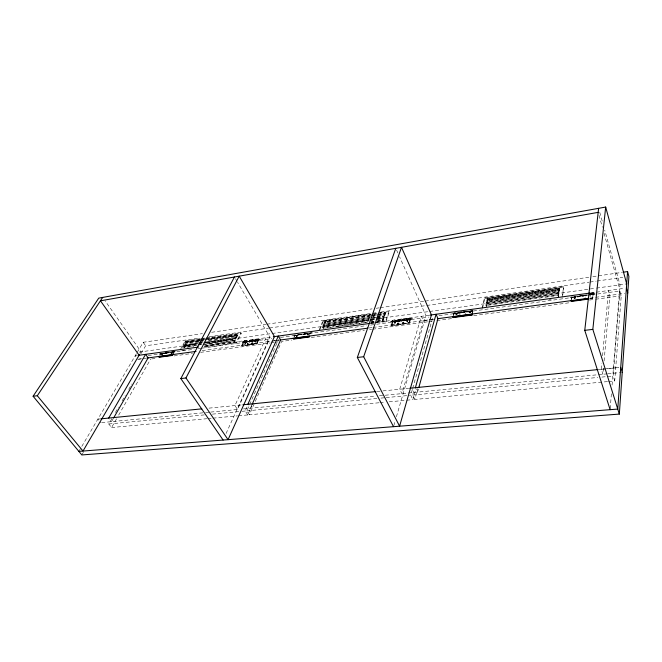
<?xml version="1.0" encoding="UTF-8"?>
<svg xmlns="http://www.w3.org/2000/svg" width="662" height="662" viewBox="0 0 662 662"><rect width="100%" height="100%" fill="white"/><g stroke="black" fill="none" stroke-linecap="round" stroke-linejoin="round"><path stroke-width="0.5" stroke-dasharray="3.31 2.48" d="M244.7 343.206C246.984 341.427 243.773 344.877 245.751 342.593M166.476 352.498L166.435 353.086L169.199 352.705M247.075 344.008C249.301 342.204 246.247 345.721 248.134 343.388M251.527 343.404C253.844 341.633 250.608 345.109 252.578 342.784M255.06 341.791C257.386 340.028 254.15 343.495 256.12 341.178M469.399 311.123L469.217 311.628L469.027 311.107M461.53 312.108L461.613 312.82L457.624 313.358L457.425 312.803M296.195 336.188C298.603 334.376 295.252 337.918 297.279 335.551M470.277 312.787L469.399 312.745M470.31 312.704L469.615 311.703L469.093 312.82M592.97 293.506L593.64 292.844L594.981 293.192M588.733 294.764L593.177 294.176L593.193 293.316M469.06 312.092L469.929 311.752M307.218 334.682C307.896 331.96 309.08 335.684 307.251 334.351M410.076 318.571L410.44 319.456L392.574 321.889L391.383 325.53L409.058 323.139L410.068 318.927M410.167 318.827C411.301 316.436 409.77 324.984 409.224 323.495L391.556 325.878L391.217 325.174L392.409 321.542C394.775 320.367 398.69 321.451 399.931 320.673M412.352 318.745L410.332 319.374M580.111 295.757C580.4 296.89 575.907 297.66 575.808 296.162L574.111 296.394M403.05 320.259L403.199 319.216L403.241 320.11M399.327 320.3C399.534 318.943 403.249 318.364 403.216 319.862M457.103 314.5L456.408 313.507L455.895 314.615M395.959 320.516C398.094 322.262 392.64 317.611 392.483 321.525M396.042 320.756C397.688 320.946 392.243 323.908 392.955 321.053M399.591 321.161L396.306 321.608L395.884 320.507M455.853 313.978L456.714 313.556M172.145 353.343L171.706 352.515L168.628 352.589L170.771 352.498M392.889 321.285L392.657 320.88L392.798 322.08M172.161 352.813L171.789 353.343M171.748 352.548L171.044 353.359L171.466 352.515M608.568 381.511L614.717 380.94L621.246 295.79L619.88 290.949L590.247 295.012M610.215 408.653L611.506 392.276M612.069 385.11L620.004 284.809L604.737 230.177M614.717 380.94L613.194 375.999L619.88 290.949M162.802 354.187C161.967 352.631 161.255 355.593 162.19 354.625M603.454 368.113L602.9 374.262L601.336 369.297L601.899 363.157M604.092 360.939L609.967 295.368L608.552 290.502L602.552 355.999M161.71 354.633L162.173 354.236M589.668 298.951L592.73 298.537L593.235 293.514M304.255 333.896L304.752 333.623M298.264 334.972L298.471 334.484M575.667 296.559L575.791 296.99L575.584 296.195M407.792 321.219L406.915 321.492L407.866 320.714L407.006 320.276L406.509 321.136L406.965 321.55M406.576 320.631L407.453 320.358M571.182 299.663L571.571 296.742M571.438 299.083C570.04 295.409 575.46 298.62 575.957 296.353M571.579 299.389L571.852 297.321M394.171 322.824L394.991 321.955L395.52 322.402L395.14 323.205L394.188 322.7L395.421 322.212M403.845 322.99L402.968 323.263L403.919 322.485L403.059 322.046L402.562 322.907L403.017 323.313M397.266 323.627C399.831 321.815 396.157 325.282 398.516 323.006M402.628 322.402L403.506 322.129M258.37 339.68L258.743 340.185L243.575 342.304L241.936 345.713L256.773 343.71L258.246 339.78M260.191 339.548L258.453 339.449M255.193 340.103L255.474 339.565L255.582 341.004L252.429 341.435L252.106 340.45M255.855 340.334L255.209 340.334M252.222 340.516L252.239 340.061L252.785 340.318M252.23 340.624L252.834 340.409M398.549 323.701L397.73 324.032M398.623 323.205L397.365 323.817M562.104 297.205L563.643 286.514L484.443 297.85L482.035 308.235M562.783 295.07L563.643 286.514M246.794 341.575L246.976 341.435M249.839 341.385L249.45 341.004M252.503 340.011L246.413 340.814L246.198 341.427L246.521 342.246L249.657 341.815L249.93 341.145M243.583 341.716L243.997 342.146M246.926 341.22L246.413 341.071L246.719 341.84M395.52 322.402L394.271 323.015M243.997 342.039C242.292 343.379 241.133 341.145 243.757 341.369M558.14 296.427L559.324 288.425L487.96 298.587L486.181 306.39M558.397 297.213L559.324 288.425M469.068 311.19L469.159 311.785L465.353 311.992M469.308 311.157L468.977 311.661L465.295 312.025M461.439 312.025L457.756 312.762L457.624 313.358M458.096 312.845L457.657 312.77M161.47 353.367L161.123 353.814L160.618 353.359L159.691 354.998M584.43 295.475C583.404 297.164 578.927 295.517 580.367 295.823M410.175 318.728L411.028 318.207L412.409 318.836M410.514 319.316L410.514 318.861M406.617 319.192L406.658 318.745L410.283 318.248M403.406 319.713C403.688 319.978 399.947 322.907 399.931 320.441M399.74 320.863L399.459 319.738L396.166 320.185M395.835 320.673L396.099 320.201L396.381 320.681M486.702 306.158L487.96 298.587M482.557 308.037L484.733 298.587L484.443 297.85M471.749 314.276L472.693 310.321M472.13 313.714L472.66 310.528L473.562 310.975L474.662 310.329M468.977 311.661L468.688 311.066M469.159 311.785L473.073 311.09L473.082 310.271M465.138 312.332L461.464 312.414M308.467 334.285L307.375 334.922M308.418 334.757L307.714 335.104M461.613 312.82L461.836 311.968M461.522 311.984C461.737 313.846 460.462 310.478 459.354 312.191M461.224 312.481L461.191 311.926M457.467 312.994L454.173 313.689L453.834 312.721M453.321 314.971L453.809 313.109L455.679 312.853M453.478 315.344L453.975 313.44M453.652 315.625L454.248 312.853M297.428 335.791L296.353 336.428M418.376 389.14L417.548 392.119L415.827 388.569M607.542 381.602L414.817 399.459L417.838 388.611M406.691 400.212L412.865 399.641L415.901 388.801M414.817 399.459L412.666 395.082L414.338 389.173M412.385 389.364L410.705 395.264L412.865 399.641M412.666 388.379L433.064 316.527M393.807 425.666L395.255 420.709M396.414 416.746L425.947 315.658L399.542 256.715M423.341 320.607L401.917 393.625L399.724 389.239L421.388 316.287L423.341 320.607L430.168 319.688M304.735 333.731L304.47 334.178M301.698 334.277L297.925 334.682M295.442 335.137L294.863 335.096M409.224 323.495L408.893 322.783L410.026 319.117L406.418 319.994L406.534 319.001L406.716 320.176L399.6 320.631M590.032 296.477L589.974 295.864M256.252 341.41L255.193 342.031M403.141 319.647L403.05 320.83L406.807 320.317L406.518 319.415M406.807 320.317L410.2 319.44M252.71 343.024L251.651 343.644M248.233 344.083L247.555 344.422M248.258 343.628L247.207 344.248M399.36 320.962L399.244 320.449M399.798 320.019L399.749 321.277L396.017 321.79L395.95 320.863M399.749 321.277L399.691 320.797M573.929 297.966C578.596 295.467 571.803 301.284 574.997 297.172M245.883 342.833L244.832 343.446M391.556 325.878L392.806 322.046M386.037 321.575L389.38 311.57L389.049 310.875L385.698 320.88L386.037 321.575L374.775 323.13M255.391 339.978L255.582 340.616L255.391 339.796M376.926 321.633L383.008 320.789L385.541 313.3L385.21 312.605L380.17 313.325M252.867 340.839L252.603 341.278L252.28 340.847M383.008 320.789L382.669 320.094L385.21 312.605M249.723 341.269C248.655 338.241 252.594 344.381 246.347 341.898M454.058 313.358L452.94 313.606M323.561 328.153L326.118 321.757L325.762 321.095L322.833 328.402L367.46 322.212M174.768 351.688L171.756 352.35M319.134 330.073L323.064 320.342L323.42 321.004L319.845 329.858M161.255 353.467L160.982 353.549M309.022 336.296L310.106 333.665M307.284 333.574L307.83 333.714M307.665 333.88L307.805 333.441L304.305 334.343L304.131 333.615M304.123 334.012L307.549 333.756M304.305 334.343L304.859 333.516M312.257 332.638L297.842 334.873L304.388 334.194M468.977 312.497L470.277 311.984M470.401 312.298L469.937 312.778M295.161 335.444L297.13 335.187M293.978 336.685L294.731 334.947M294.168 337.016L294.929 335.237M455.779 314.293L457.07 313.788M378.929 402.777L249.375 414.776L281.64 341.443L291.868 340.069M251.659 405.442L250.426 408.247L248.895 405.872M238.552 415.786L247.762 414.933L251.916 405.533M249.375 414.776L246.835 410.862L278.561 339.449M247.762 414.933L245.221 411.011L247.729 405.376M268.358 341.6L237.517 409.497L234.944 405.566L266.066 337.711L268.358 341.6L272.446 341.046M226.073 433.502L269.881 337.19L237.584 282.285M392.367 322.088L392.88 321.699M252.975 340.467C251.022 343.098 246.256 339.937 243.384 341.989L241.738 345.399L242.127 346.036L256.964 344.033L256.575 343.396L258.18 339.962L255.011 340.392C256.591 342.163 255.507 338.067 255.193 340.218M256.964 344.033L258.875 339.49L255.565 339.548M255.011 340.392L252.23 340.773L252.884 340.624M255.201 340.715L255.077 340.21M249.293 341.493L249.152 341.062M246.322 341.584L246.835 341.849M242.127 346.036L244.038 341.84M406.518 321.02L407.767 320.524M407.85 320.838L406.609 321.335M403.903 322.601L402.662 323.097M402.579 322.783L403.82 322.286M204.674 346.631L236.284 342.279L240.877 332.878L241.258 333.507L236.673 342.899L204.045 347.385M237.815 335.08L234.356 342.113L233.967 341.493L237.426 334.451L237.815 335.08L208.125 339.292M184.864 347.351L187.652 342.196L199.941 340.45M183.995 347.608L187.255 341.592L237.426 334.451M180.196 349.999L185.178 340.847L200.371 338.671M182.406 347.269L185.575 341.443L200.098 339.292M172.343 355.13L174.106 351.671M174.462 351.994L173.014 352.316M173.047 353.177L173.957 351.53M165.98 352.92L165.839 352.515L166.617 353.012M163.307 353.318L166.41 353.086M159.898 355.295L160.841 353.624L168.984 352.523M161.123 353.781L163.961 353.376M111.87 418.657L108.8 423.994L111.572 427.544L116.653 418.649M118.68 415.091L150.663 359.061M113.02 419.005L111.489 421.661L109.818 419.509M115.445 412.434L118.515 407.105M122.098 400.882L125.168 395.545M128.751 389.322L131.821 383.985M140.054 353.582L141.089 351.812L105.076 300.796M81.823 454.943L83.354 452.328M141.188 353.4L145.623 345.796L199.891 338.009M78.869 451.376L136.686 353.235M137.208 352.416L143.174 342.287L202.448 333.631M252.685 341.046L252.429 340.202M573.971 297.834L575.328 297.42M575.468 297.892L574.111 298.297M169.356 352.548L168.918 352.54M163.87 353.301L163.406 353.384M457.69 312.952L453.983 313.151M171.524 353.351L172.178 353.202M243.897 342.271C242.615 341.559 247.381 343.007 247.075 341.278C243.914 338.29 241.1 344.596 246.612 342.105M456.267 314.458L457.111 314.417M310.975 332.986L310.635 332.605M298.19 335.038L298.355 334.227M295.202 335.179L293.671 335.129M175.389 351.671L172.468 351.903M258.544 339.143L258.726 340.293M258.718 340.144L260.249 339.672M252.553 340.194L252.503 340.913L258.652 340.45M249.648 341.683L249.317 341.253M594.939 293.663C592.647 295.641 592.027 291.288 592.606 298.132L589.544 298.545M174.511 351.77L171.491 352.167M166.319 352.896L166.774 352.639L166.369 353.094M161.214 353.525L159.708 353.483M459.469 314.45L460.198 314.417M465.245 313.606L465.866 313.639M593.135 294.135L592.97 293.489M584.596 295.624L587.608 295.211M593.111 293.349L593.003 292.877L593.218 294.433L588.874 295.029M576.089 296.791L576.197 296.27M571.827 297.106L571.24 297.395M584.993 297.064L585.498 297.089M396.306 321.608L396.497 320.747M403.332 320.648L403.522 319.779M406.865 319.696C406.923 317.677 403.307 321.144 402.901 320.176L399.194 320.607M395.95 320.218L395.826 320.905M399.459 319.738L399.335 320.425M402.976 319.25L402.786 320.11M392.607 320.681L392.889 321.161M252.321 340.003L255.466 339.606M255.333 339.805L255.797 340.003M211.641 332.291L265.81 324.38M266.827 324.231L372.094 308.873M376.182 308.277L379.243 307.83M380.269 307.681L424.21 301.26M425.236 301.111L588.741 277.246M592.829 276.65L622.47 272.322M209.109 336.693L268.491 328.17M269.517 328.021L371.903 313.333M372.805 313.209L377.026 312.605M380.923 312.042L588.965 282.194M589.991 282.053L596.139 281.168M597.157 281.019L622.76 277.353M375.18 313.515L377.199 313.225M378.209 313.076L384.258 312.216L385.392 313.747L377.332 314.889M201.38 338.53L205.435 337.951M206.445 337.802L240.877 332.878M323.42 321.004L371.117 314.185L324.728 320.731L325.944 322.195L370.281 315.898M372.127 314.036L377.199 313.316M378.217 313.167L389.38 311.57M371.101 314.615L324.471 321.351L325.696 322.816M371.928 314.582L376.976 313.862M484.733 298.587L563.892 287.291M201.107 339.151L205.121 338.58M206.13 338.439L241.258 333.507M326.118 321.757L370.439 315.451M374.46 314.872L376.479 314.591M377.489 314.442L385.541 313.3M199.792 339.887L185.716 341.89L187.114 343.197M200.793 339.738L204.815 339.167M205.816 339.027L235.97 334.74L237.31 336.097L207.959 340.285M370.604 315.6L324.123 322.22L325.348 323.677L369.744 317.404M371.614 315.46L376.67 314.74M377.679 314.599L383.745 313.738L384.879 315.269L376.81 316.411M371.283 315.749L376.322 315.038M488.25 299.332L559.58 289.203M200.958 340.309L204.037 339.871M199.361 340.698L185.277 342.701L186.676 344M200.363 340.558L204.384 339.987M205.394 339.846L235.564 335.568L236.905 336.925L204.757 341.46M376.347 315.675L323.759 323.13L324.984 324.595L369.413 318.339M377.357 315.534L385.176 314.384L384.043 312.853M198.699 341.013L187.429 342.61L186.039 341.302M207.909 339.705L237.608 335.502L236.268 334.136M198.898 341.567L184.814 343.561L186.212 344.861L198.277 343.173M199.907 341.427L203.929 340.856M370.753 317.263L375.801 316.552M369.942 317.495L323.379 324.074L324.612 325.538L369.073 319.299M370.952 317.355L376.008 316.635M377.026 316.494L383.099 315.633L384.233 317.164L370.083 319.15M198.732 342.304L184.326 344.447L185.732 345.746L197.806 344.058M199.436 342.32L203.755 341.6M373.451 317.768L375.47 317.487M376.479 317.338L384.564 316.204L383.422 314.673M369.595 318.463L322.998 325.025L324.231 326.482L368.734 320.259M373.649 317.892L375.677 317.611M376.686 317.462L382.768 316.61L383.91 318.141L375.817 319.274M199.279 343.032L202.299 342.61M206.312 342.039L236.475 337.81L235.126 336.445M197.955 343.355L183.846 345.332L185.252 346.64L197.326 344.96M198.964 343.214L202.994 342.651M203.995 342.511L234.232 338.265L235.581 339.631L203.366 344.116M369.247 319.448L322.609 325.985L323.842 327.442L368.386 321.244M370.265 319.299L375.337 318.587M376.347 318.447L382.429 317.595L383.571 319.125L378.515 319.829M139.152 352.085L197.384 343.959M203.524 343.098L271.064 333.64M272.082 333.499L369.297 319.895M370.323 319.754L374.411 319.175M378.507 318.604L428.645 311.587M429.671 311.446L595.444 288.243M596.462 288.102L626.699 283.866M198.807 343.917L201.827 343.495M205.849 342.933L236.028 338.712L234.679 337.355M196.465 344.406L183.349 346.243L184.764 347.542L193.825 346.284M206.544 342.999L233.777 339.192L235.126 340.549L204.906 344.745M372.78 319.696L374.8 319.415M368.866 320.524L322.187 327.045L323.42 328.501L326.457 328.079M369.884 320.383L374.957 319.672M375.975 319.531L382.065 318.687L383.207 320.209L375.097 321.335M198.335 344.819L202.365 344.257M369.404 321.103L374.46 320.391M182.811 347.236L196.937 345.266M197.946 345.134L201.984 344.571M202.994 344.43L233.272 340.21L234.621 341.575L204.384 345.754M371.514 321.649L373.542 321.368M377.605 320.797L382.669 320.094M327.475 327.938L331.53 327.384M335.576 326.821L338.621 326.399M339.631 326.258L349.768 324.852M350.777 324.711L361.924 323.164M362.942 323.023L366.996 322.46M371.043 321.897L374.088 321.475M204.715 345.539L233.967 341.493M370.844 322.477L375.917 321.773M370.331 323.006L385.698 320.88M137.266 355.511L135.197 355.767L136.223 357.199M204.103 346.292L272.636 336.809M370.579 323.329L373.749 322.89M374.667 322.766L429.928 315.145M590.587 292.985L624.423 288.318M590.421 293.233L593.003 292.877M370.679 323.693L373.749 323.271M403.199 319.216L406.509 318.761M588.733 293.729L593.053 293.216L590.992 293.465M243.831 341.41L258.561 339.358M410.299 318.488L392.781 321.02M549.195 299.795L551.223 299.514M579.788 295.616L583.412 295.12M589.254 294.317L592.912 293.812L592.73 298.537M171.102 351.919L173.005 351.663M181.62 350.463L184.673 350.041M249.086 341.211L252.23 340.773M461.066 312.116L464.07 311.703M584.198 295.219L580.094 295.5M584.472 295.178L587.484 294.764M160.916 353.483L163.406 353.144M163.572 353.119L166.236 353.003M166.145 352.565L168.727 352.416M246.603 341.724L249.367 341.344M252.321 340.938L249.475 341.12M298.024 334.335L301.053 334.252M304.305 333.474L306.374 333.524M395.959 321.327L392.69 321.773M396.133 321.211L399.426 320.764M403.166 320.251L406.65 320.193M465.038 311.769L461.637 312.414L461.753 311.951M465.278 311.736L468.82 311.248M571.703 297.139L587.815 294.929M148.189 355.535L194.14 349.246M198.219 348.684L201.289 348.27M202.307 348.129L271.743 338.621M280.423 337.43L366.475 325.646M370.571 325.092L375.693 324.388M376.719 324.248L428.968 317.09M438.972 315.724L589.221 295.144M590.471 294.358L593.053 294.002M255.474 340.508L258.511 340.136M163.779 353.45L166.27 353.111M255.482 340.889L252.611 341.244M457.914 313.176L461.431 312.696M257.071 340.806L258.561 340.599M309.245 333.665L310.834 333.449L311.181 332.647M408.578 320.069L410.357 319.829M471.063 311.521L472.958 311.264L472.825 310.569M138.656 359.16L141.494 358.779M273.464 340.905L276.526 340.491M431.144 319.556L434.065 319.158M137.729 359.317L141.825 358.763M142.843 358.622L146.939 358.068M202.183 350.587L270.725 341.302M271.743 341.17L274.813 340.748M275.839 340.616L278.909 340.194M368.933 328.004L372.003 327.591M373.02 327.45L428.264 319.969M429.29 319.837L433.378 319.283M589.9 298.082L624.787 293.365M241.738 345.399L256.575 343.396M391.217 325.174L408.893 322.783M151.681 358.92L155.76 358.374M174.106 355.908L192.452 353.442M200.611 352.341L269.922 343.024M270.94 342.883L274.002 342.477M275.02 342.337L278.081 341.923M311.289 337.463L364.439 330.313M369.545 329.626L371.589 329.353M372.615 329.213L427.809 321.798M428.835 321.658L432.923 321.111M436.788 320.59L452.154 318.521M473.678 315.625L570.007 302.675M589.478 300.06L594.6 299.373M595.626 299.232L621.246 295.79M99.921 418.947L97.86 419.145L100.665 422.704M209.018 408.131L242.896 404.78M376.794 391.515L381.933 391.002M382.967 390.903L408.694 388.354M598.084 369.586L620.724 367.344M601.336 369.297L618.697 367.575M101.65 422.613L204.566 412.674M205.592 412.575L209.705 412.178M210.739 412.078L239.536 409.298M243.475 408.917L375.329 396.19M379.45 395.793L606.971 373.865M607.824 373.749L621.221 372.491M108.8 423.994L206.238 414.718M212.394 414.139L241.117 411.4M242.143 411.309L245.221 411.011M246.835 410.862L376.91 398.483M381.006 398.094L385.102 397.705M386.128 397.605L409.687 395.363M412.666 395.082L597.769 377.464M601.882 377.075L613.194 375.999M111.572 427.544L206.809 418.723M207.827 418.632L211.923 418.252M212.949 418.152L237.526 415.877M379.963 402.686L385.102 402.206M389.215 401.826L405.665 400.303M571.107 297.412L570.04 297.089M392.185 322.121L391.366 321.831M172.062 352.672L171.028 352.97M162.72 353.955L161.71 354.294M243.748 341.178L244.162 341.849M252.594 339.962L252.867 340.516M391.399 321.848L390.58 321.649L392.748 320.929M399.674 319.705L399.914 320.317M406.576 319.928L406.998 320.085L407.056 319.299M406.733 318.736L406.94 319.233M296.932 335.369L296.212 335.791M296.626 336.569L297.412 336.188M255.772 340.996L255.069 341.476M255.491 342.171L256.244 341.799M252.23 342.61L251.527 343.024M251.949 343.777L252.702 343.404M247.787 343.214L247.083 343.628M245.403 342.42L244.708 342.825M245.122 343.578L245.875 343.206M249.541 340.417L249.864 341.236M574.442 298.545L574.748 297.941L575.377 298.181M304.495 334.136L304.222 333.64M307.408 333.466L310.917 333.3L310.528 332.597M398.16 322.791L397.341 323.271M395.065 321.989L394.229 322.402M394.626 323.23L395.462 322.824M469.143 311.355L472.776 310.337M143.174 342.287L145.623 345.796M166.336 353.227L166.013 352.689M187.255 341.592L187.652 342.196M185.178 340.847L185.575 341.443M236.284 342.279L236.673 342.899M486.62 306.531L485.651 304.884L557.661 294.847L558.488 296.584M235.507 278.743L237.062 281.4M487.34 303.362L486.371 301.707L558.149 291.594L558.968 293.332M410.291 319.357L406.849 319.92L407.006 319.125M297.85 334.517L297.908 334.327M472.858 310.668L453.809 313.109M246.529 341.873L246.388 341.402M249.872 340.814L249.45 340.392L249.359 341.17M252.437 341.062L252.296 340.591M396.612 250.17L397.87 252.975M399.898 319.936L400.03 320.449M252.743 340.326L252.818 340.831M255.342 340.516L255.259 340.02M599.011 215.34L602.362 227.281M604.034 233.256L619.673 288.971M599.747 212.295L602.519 222.225M580.359 295.467L580.301 296.369L580.111 295.633M246.918 341.633L246.595 340.822L246.322 341.435M589.933 295.293A0.828 0.496 -16.1 0 1 590.024 296.212M558.695 287.937L487.191 298.14L488.142 299.795L559.514 289.675L558.695 287.937M558.587 288.615L487.033 298.81L487.993 300.465L559.415 290.361L558.587 288.615M558.447 289.559L486.827 299.729L487.786 301.384L559.274 291.305L558.447 289.559M558.298 290.56L486.603 300.705L487.563 302.36L559.125 292.306L558.298 290.56M557.992 292.637L486.14 302.724L487.108 304.371L558.819 294.375L557.992 292.637M557.834 293.688L485.908 303.75L486.876 305.397L558.662 295.426L557.834 293.688"/><path stroke-width="0.99" d="M626.699 283.866L605.672 207.057L98.737 298.132L33.1 396.24L81.823 454.943L619.326 414.089L622.23 372.358M623.488 272.173L627.576 271.577L617.762 409.075L78.869 451.376M619.326 414.089L592.838 329.378L605.672 207.057M610.132 409.679L584.761 330.346L598.63 208.323M472.056 315.021L471.749 314.276L452.833 316.841L453.147 317.57L472.056 315.021L472.511 313.143M418.93 387.154L437.971 318.629L436.051 314.268L415.397 387.684M363.661 356.735L401.486 247.282L431.442 314.905L399.591 426.179L363.661 356.735L357.331 357.488L393.518 426.659M357.331 357.488L395.777 248.3M252.073 404.507L280.605 339.937L278.33 336.023L247.869 404.283M185.956 377.977L239.189 276.128L274.473 336.553L228.067 439.659L185.956 377.977L180.834 378.581L223.102 440.048M180.834 378.581L234.464 276.973M172.55 355.428L172.137 354.832L158.772 356.636L159.178 357.232L172.55 355.428L173.452 353.781M113.525 418.119L148.106 357.885L145.607 354.327L108.7 418.078M139.533 354.468L82.998 451.054L37.304 395.744L33.1 396.24M37.304 395.744L102.693 297.42M598.175 212.361L100.467 300.821L139.103 355.254M138.284 355.362L198.658 347.037M273.332 336.743L369.653 323.453M430.184 315.079L589.958 293.067M146.939 358.068L196.043 351.414M279.927 340.061L367.907 328.145M437.474 318.728L588.882 298.223M571.182 301.028L588.526 298.686M293.415 338.762L309.204 336.627M452.99 317.206L471.907 314.649M158.971 356.934L172.343 355.13M588.65 299.083L571.306 301.425L571.058 300.639M584.761 330.346L592.838 329.378M100.814 418.856L201.811 408.851M242.896 404.78L375.759 391.614M409.728 388.246L597.058 369.686M620.724 367.344L622.239 372.392L628.9 276.468L627.576 271.577M626.401 288.044L627.758 292.96M309.022 336.296L293.233 338.431L293.605 339.093L309.386 336.958L309.022 336.296"/></g></svg>
